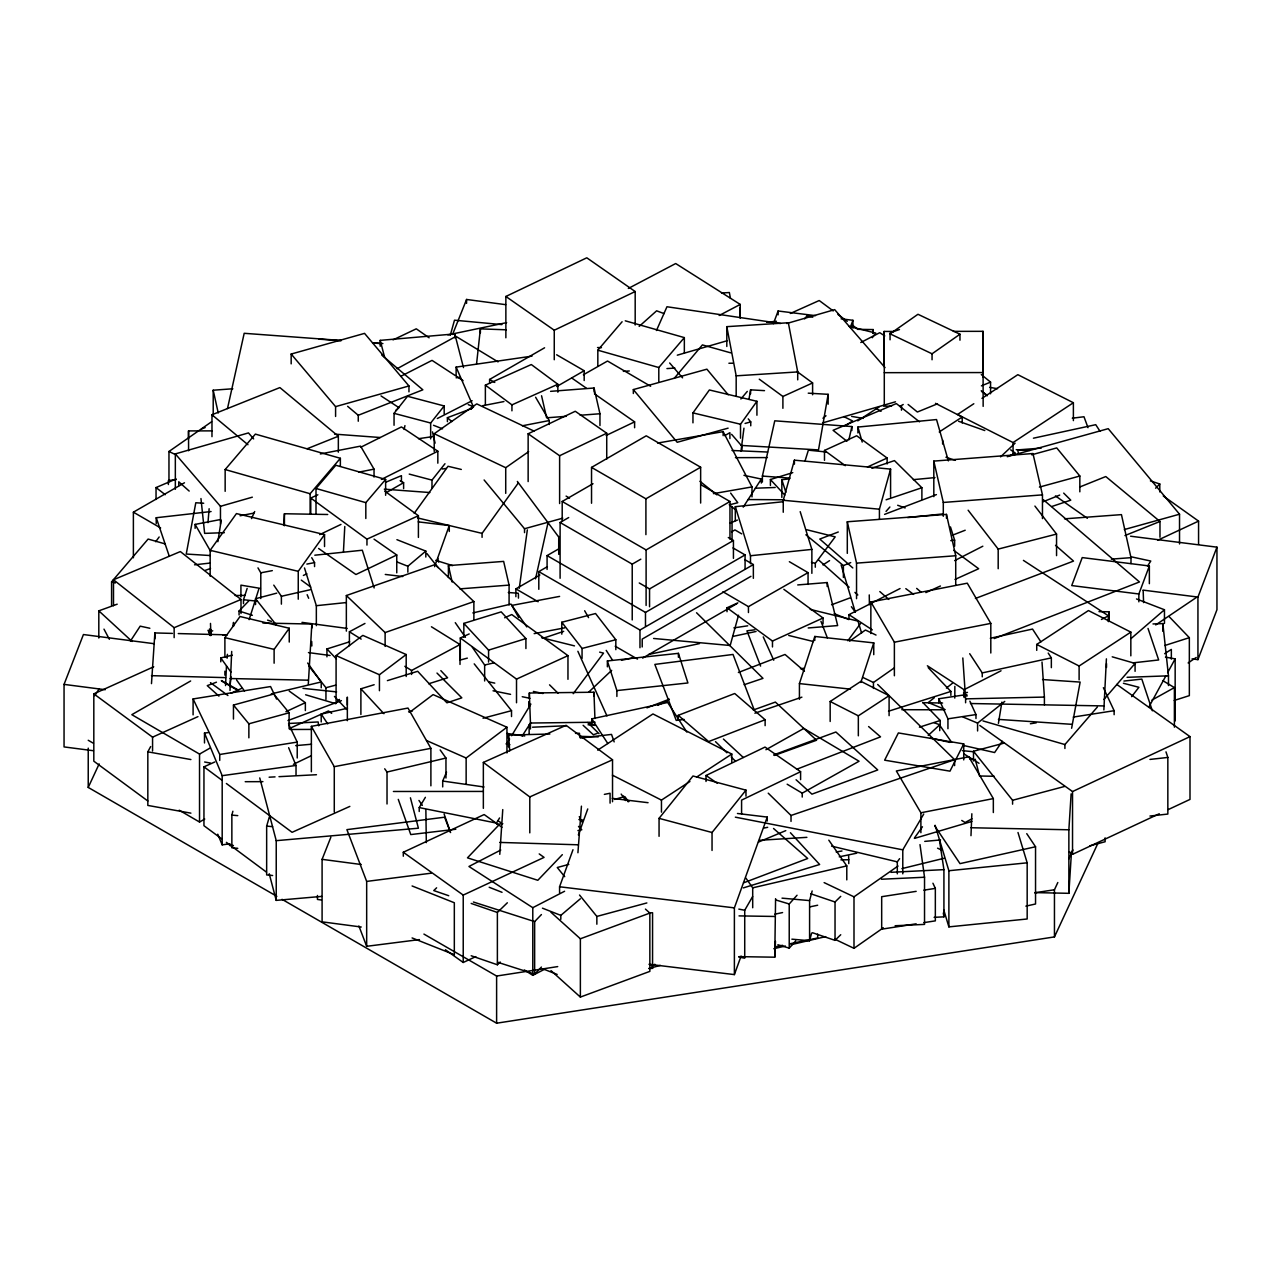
<?xml version="1.0" encoding="UTF-8"?>
<svg xmlns="http://www.w3.org/2000/svg" width="1281" height="1281" viewBox="0 0 1281 1281"><rect width="100%" height="100%" fill="white"/><g stroke="black" fill="none" stroke-linecap="round" stroke-linejoin="round"><path stroke-width="1.5" d="M954.777 698.081L954.841 686.376M901.456 410.176L901.536 406.253M873.05 333.38L873.21 329.569L857.261 329.329M739.025 956.635L774.749 957.195L775.581 898.654M774.749 957.195L775.485 941.359M283.806 525.434L284.43 513.745L327.696 514.498M343.436 551.855L344.781 526.507M1103.87 709.914L1106.4 658.866M1098.986 611.629L1108.946 611.822L1108.417 621.621L1108.481 615.841L1023.423 560.389M230.004 690.475L231.701 651.437M233.286 626.281L233.526 622.406L233.526 626.393M308.305 684.15L311.843 624.055L262.893 623.03M970.982 835.676L971.847 813.771M1034.904 892.601L1068.866 893.321L1068.866 829.784L1071.124 793.884M1068.866 893.321L1071.508 851.417M151.478 683.622L154.889 632.942L172.423 633.406M225.552 685.591L226.481 665.992M227.089 658.21L227.41 654.335M207.97 522.664L209.139 508.733M499.782 854.347L502.76 809.592M577.923 852.746L581.43 806.165M476.58 363.74L480.391 328.865L506.347 329.809M210.34 635.52L211.093 629.868M519.253 588.299L527.34 529.886M217.85 541.719L221.229 520.262M740.962 451.36L743.957 428.174M748.937 399.432L750.586 389.84L764.501 390.641M808.247 393.171L828.134 394.324L818.511 449.903L740.962 445.42M998.411 723.333L1001.902 702.116M1071.621 728.265L1080.139 682.084L1042.542 679.554M227.49 408.559L244.191 333.3L341.29 340.49M404.107 429.471L404.956 425.612M535.538 578.852L547.996 522.888M762.387 481.992L762.387 476.068L774.765 420.809L851.865 426.557L851.865 430.512M848.871 439.895L851.865 426.557M791.866 939.165L809.592 940.734L809.592 900.591L812.154 890.952M809.592 940.734L811.642 933.032M237.77 848.326L231.861 847.798L231.861 815.1L232.886 811.241M738.529 615.216L730.186 645.496L653.598 638.466M450.288 335.27L454.483 320.202L501.912 324.605M783.251 512.256L783.251 500.279L794.412 460.167L890.583 469.102L890.583 497.044M879.423 519.189L879.423 509.198L890.583 469.102M272.613 875.515L266.656 874.923L266.656 826.101L269.458 816.541M805.012 461.032L808.375 450.159L825.941 451.969M230.996 676.8L229.795 686.504M249.138 619.652L258.794 589.18M243.502 603.655L243.502 599.732L247.153 588.395M799.424 699.282L799.424 683.59L814.796 636.465L873.754 642.886L873.754 654.655M860.848 682.469L873.754 642.886M434.579 566.682L449.279 525.562L418.247 521.863M559.573 892.665L559.573 886.772L572.991 849.719M578.355 834.892L587.755 808.952M648.971 964.289L734.381 974.601L734.381 907.877L767.255 817.086L737.456 813.483M734.381 974.601L741.091 956.058M773.388 323.677L778.111 310.995L815.517 315.654M850.232 327.536L852.922 320.298L841.121 318.825M1138.857 593.984L1149.361 565.978L1082.221 557.587L1071.733 585.577L1138.857 593.984L1138.857 601.83M1192.051 658.882L1197.943 659.635L1197.943 597.074L1216.95 547.163L1130.595 536.211M1197.943 659.635L1216.95 609.724L1216.95 547.163M93.449 750.73L64.05 746.919L64.05 684.39L83.425 634.543L153.992 643.686M361.242 927.012L322.091 921.84L322.091 859.343L330.866 837.214M452.561 334.469L466.572 299.466L505.691 304.67M442.698 786.918L442.698 781.042L446.541 772.123M656.464 330.514L666.969 306.751L780.577 323.517M251.508 518.597L254.695 511.535M276.84 896.332L88.229 787.431L99.149 763.908M282.044 899.326L496.612 1023.199L1054.455 936.907L1054.455 889.751L1057.818 882.513M1068.738 858.991L1072.934 849.943M1054.455 936.907L1098.121 842.818M963.728 743.925L949.974 771.162L884.643 760.177L898.381 732.94L963.728 743.925L963.728 759.905M190.901 813.147L147.827 805.429L147.827 751.835L150.662 746.567M1148.753 707.256L1165.726 676.16M1167.615 672.701L1175.157 658.882L1165.454 657.121M738.833 957.051L744.725 958.188L744.725 910.247L752.62 896.572M902.785 873.834L902.785 849.831L923.745 814.011M419.223 811.481L419.223 807.59L425.388 797.326M499.558 817.951L496.484 823.091L419.223 807.59M506.539 744.053L509.582 739.057M511.599 735.726L530.878 704.086M743.22 507.132L761.314 479.062L743.941 475.331M522.136 736.031L530.67 722.82M1147.536 566.074L1150.786 561.046L1131.395 556.851M94.714 695.695L99.037 689.082M130.438 641.06L140.189 626.153L149.861 628.266M1002.254 741.315L994.616 752.539L963.52 745.478M210.164 576.21L210.164 550.318L236.441 513.585L324.541 534.593L324.541 546.539M224.896 657.393L224.896 637.65L240.027 616.513L289.25 628.25L289.25 642.069M298.249 599.204L298.249 571.326L324.541 534.593M274.118 663.206L274.118 649.387L289.25 628.25M692.957 422.842L692.957 412.898L709.37 389.968L756.927 401.305L756.927 415.236M740.514 438.166L740.514 424.235L756.927 401.305M414.227 513.329L448.03 466.284L461.304 469.454M482.072 537.347L482.072 533.376L518.213 483.097M897.308 873.834L897.308 861.857L899.598 858.67M914.458 837.95L922.448 826.789M155.706 541.735L159.164 536.979M847.862 640.756L860.512 623.575M573.215 693.694L603.527 653.118L599.652 652.141M815.292 567.227L815.292 563.336L835.196 536.867L806.726 529.726M804.676 318.873L807.014 315.783L812.73 317.224M872.265 337.736L875.756 333.092L849.031 326.367M1131.635 696.656L1138.905 687.289L1123.421 683.269M394.052 425.276L394.052 413.347L407.566 396.293L444.187 405.965L444.187 413.923M430.656 438.919L430.656 423.018L444.187 405.965M431.985 487.949L431.985 480.119L444.971 463.738M659.058 836.317L659.058 818.351L692.989 775.998L745.974 790.153L745.974 796.142M712.044 850.456L712.044 832.506L745.974 790.153M674.19 378.391L702.404 344.909L730.714 352.851M740.882 398.999L747.287 391.394M111.591 605.673L111.591 581.862L148.116 539.061L165.121 543.897M225.152 491.328L225.152 469.551L255.383 434.115L340.362 458.294L340.362 466.204M310.114 513.505L310.114 493.729L340.362 458.294M316.007 514.241L316.007 488.477L335.814 465.259L385.629 479.43L385.629 495.299M365.822 518.501L365.822 502.648L385.629 479.43M597.827 365.918L597.827 350.193L622.102 321.755M658.802 381.29L658.802 367.535L684.342 337.608L625.272 320.81M1064.911 748.504L1064.911 744.549L1097.401 706.984M1103.902 699.474L1135.078 663.414L1112.228 656.817M886.036 511.423L889.879 507.004M339.481 699.426L335.702 703.685L305.615 694.782M777.871 944.754L789.224 948.132L789.224 903.986L797.038 895.243M789.224 948.132L795.741 940.846M498.789 825.108L467.469 857.838L537.812 880.287L562.327 854.667M239.067 614.96L239.067 611.021L248.738 600.965M497.524 962.223L534.641 974.104L534.641 921.615L541.415 914.57M534.641 974.104L541.415 967.059M1155.606 488.221L1159.785 483.994L1150.386 480.903M812.65 932.776L835.036 940.35L835.036 901.984L840.736 896.364M835.036 940.35L840.736 934.73M436.613 887.813L433.763 890.567L448.734 895.723M471.184 955.754L497.38 964.769L497.38 912.456L507.34 902.785M497.38 964.769L500.214 962.015M588.924 691.932L611.694 670.331M665.752 702.276L668.602 699.586M1000.557 456.869L1015.112 443.178M928.197 735.454L939.742 724.774L934.105 722.74M639.171 326.415L656.625 310.819L664.07 313.605M1131.123 638.514L1164.461 609.756L1136.503 598.948M395.621 410.496L398.503 408.031M470.751 409.231L473.65 406.75M560.822 919.278L560.822 915.371L580.373 898.766M407.854 572.191L407.854 566.25L425.82 551.102L396.918 539.669M822.962 418.23L826.005 415.781M934.329 697.713L928.293 702.532L944.738 709.386M946.403 688.073L952.44 683.253M977.595 730.955L977.595 723.108L1004.752 701.412M336.086 701.508L336.086 655.584L362.827 635.392L406.189 654.527L406.189 676.496M379.432 690.699L379.432 674.735L406.189 654.527M409.552 712.38L433.09 694.606L506.94 727.224L506.94 752.956M466.14 783.764L466.14 758.016L506.94 727.224M434.211 451.472L434.211 433.715L476.74 403.883L533.969 431.073M505.723 493.361L505.723 467.709L528.637 451.649M890.055 339.801L890.055 333.829L917.965 314.277L959.965 334.229L959.965 340.202M932.056 359.769L932.056 353.796L959.965 334.229M849.543 641.189L865.444 630.028L876.028 635.056M873.45 688.441L873.45 682.485L894.138 667.993M834.668 939.117L853.995 948.324L853.995 896.828L898.013 866.036M853.995 948.324L883.346 927.796M168.964 481.48L168.964 451.488L211.605 421.753M845.956 425.404L852.57 420.937L843.795 416.597M1155.718 624.92L1196.23 597.57M1188.128 662.934L1196.23 657.457M973.816 403.739L957.515 414.484L1013.063 442.553L1073.382 402.73L1017.835 374.676L981.967 398.359M822.994 564.937L829.576 560.614M597.699 750.138L652.958 713.949L731.787 754.061L731.787 762.051M661.46 812.122L661.46 800.113L689.931 781.474M696.624 777.087L731.787 754.061M830.168 721.475L830.168 701.492L860.928 681.348L889.094 695.679L889.094 715.647M858.334 735.806L858.334 715.823L889.094 695.679M1036.729 650.364L1036.729 644.439L1088.45 610.557L1130.835 632.125L1130.835 655.84M1079.114 679.843L1079.114 666.008L1130.835 632.125M857.758 420.857L879.086 406.958M939.229 431.969L962.207 416.998L935.482 403.339M1164.637 653.694L1171.346 649.403L1171.346 659.139M591.534 503.241L591.534 467.405L646.248 435.812L700.643 467.213L700.643 503.049M562.199 521.303L562.199 501.479L593.007 483.706M560.101 578.275L560.101 522.504L568.7 517.54M547.083 569.437L547.083 555.602L559.092 548.668M591.534 467.405L645.912 498.805L700.643 467.213M538.805 589.308L538.805 571.614L547.387 566.65M515.875 596.706L515.875 588.876L539.861 575.025M562.199 501.479L646.104 549.933L729.962 501.512L729.962 539.173M560.101 522.504L632.222 564.152L640.82 559.173M639.267 582.983L649.547 588.924L733.437 540.502L733.437 558.34M547.083 555.602L645.48 612.414L745.078 554.913L745.078 568.748M538.805 571.614L639.972 630.028L753.356 564.569L753.356 578.323M750.938 576.322L642.213 639.091L642.213 646.953M642.63 658.098L736.879 603.687M133.384 557.779L133.384 512.176L184.464 482.777M489.598 383.371L489.598 379.448L544.585 347.791M556.691 386.558L584.184 370.721L584.184 380.537M386.638 492.432L403.611 482.665L403.611 488.589M190.645 680.98L131.815 714.67L199.532 754.093L199.532 822.034L204.736 819.055M199.532 754.093L209.924 748.136M899.79 406.445L903.217 404.492M731.531 531.855L734.942 529.918L741.747 533.889M722.932 591.742L748.44 606.634L808.055 572.639L808.055 584.424M583.383 374.773L607.53 361.034L650.62 386.27M724.742 435.636L729.914 432.69L729.914 438.566M765.926 749.721L803.811 728.441L859.071 761.234L802.226 793.163L787.158 784.212M1151.907 700.099L1174.389 687.593L1174.389 727.176M397.11 368.736L455.988 336.375L498.053 361.882M349.393 645.688L349.393 631.773L364.957 623.447M404.844 666.296L411.569 670.491L460.007 644.551L460.007 664.423M971.975 818.815L965.073 822.514L961.759 820.448M628.331 288.449L675.695 263.534L740.242 304.43L740.242 318.361M719.185 315.494L740.242 304.43M860.784 342.507L879.743 332.692L884.771 335.91M500.759 850.04L468.942 866.484L532.784 907.685L532.784 975.353L545.146 968.964M532.784 907.685L564.601 891.256M400.697 376.374L432.033 360.377L463.082 380.649M437.317 418.519L472.129 400.745M848.967 618.579L848.967 614.672L900.047 588.555M954.649 560.63L982.831 546.218M927.364 665.784L964.049 689.69L1001.037 670.78M1101.436 619.444L1108.481 615.841M360.842 447.213L401.417 426.941L437.83 451.216L437.83 463.178M381.354 479.43L437.83 451.216M657.938 705.239L668.554 700.05M706.023 781.474L706.023 775.501L765.029 747.079L800.593 771.69L800.593 779.649M800.593 771.69L741.587 800.113L741.587 814.027M293.397 764.309L311.267 755.726M1010.133 455.572L1015.321 453.074L1010.677 449.855M393.043 339.881L416.277 328.817L429.135 337.8M505.867 337.784L505.867 296.471L586.794 257.801L635.184 291.54L635.184 324.99M505.867 296.471L554.257 330.226L635.184 291.54M528.14 481.576L528.14 433.779L575.265 411.265L606.73 433.218L606.73 459.094M319.674 534.609L340.97 524.425M528.14 433.779L559.621 455.732L606.73 433.218M606.121 435.476L634.607 421.865L634.607 427.726M396.758 572.847L396.758 554.993L355.926 574.512L318.601 548.476M1157.72 540.23L1198.568 521.111L1198.568 544.377M403.307 856.22L403.307 852.249L484.154 814.556L501.976 827.286M403.307 852.249L463.226 895.083L544.073 857.389L539.221 853.915M445.404 949.749L463.226 962.479L475.795 956.619M979.805 725.446L1072.533 791.546L1190.001 736.623L1190.001 799.408L1168.32 809.544M1069.283 852.009L1072.533 854.331L1159.273 813.771M231.076 693.245L241.693 688.329M285.887 711.708L305.358 702.677L305.358 710.555M310.755 513.809L310.755 498.037L317.848 494.802M310.755 498.037L366.958 539.157L418.407 515.731L418.407 537.412M303.389 575.441L306.896 573.84M759.265 379.176L782.899 396.469L812.602 382.939L812.602 394.772M824.484 460.311L824.484 450.432L856.701 435.764L887.141 458.038L887.141 463.962M460.311 659.667L460.311 637.986L469.182 633.935M504.666 617.778L511.76 614.544L567.963 655.664L567.963 679.314M867.445 467.005L887.141 458.038M460.311 637.986L516.515 679.106L567.963 655.664M727.016 611.726L727.016 607.786L737.856 602.839M727.016 607.786L772.475 641.044L823.043 618.002L823.043 623.911M147.811 800.977L93.817 761.186L93.817 693.87L153.72 666.76M93.817 693.87L152.567 737.167L197.963 716.623M925.859 592.591L940.43 586.009M955.002 579.428L978.668 568.732L953.672 550.302M485.371 404.956L485.371 385.149L531.311 364.541L557.859 384.268L557.859 392.194M485.371 385.149L511.936 404.876L557.859 384.268M790.329 313.477L819.216 300.523L833.226 310.931M221.581 838.783L203.951 825.701L203.951 766.839L214.776 761.987M290.579 727.976L328.48 710.971L331.683 713.357M349.841 806.406L292.084 832.314L226.385 783.508M483.353 808.343L483.353 762.419L566.09 725.302L612.526 759.809L612.526 801.73M483.353 762.419L529.79 796.926L612.526 759.809M156.042 499.462L156.042 487.565L176.089 478.982M113.497 605.689L113.497 579.765L180.365 551.567L241.004 599.476L241.004 613.439M113.497 579.765L174.152 627.69L241.004 599.476M385.597 482.296L401.433 475.651L401.433 481.64M758.464 842.081L785.781 830.632M730.138 523.112L737.392 520.086M937.5 403.803L917.372 412.018L908.101 404.46M981.422 385.853L990.565 382.122L990.565 393.779M805.877 534.785L843.394 565.562L850.712 562.599M1043.102 501.752L1059.691 495.09M1079.963 486.924L1105.775 476.548L1159.978 521.479L1159.978 537.235M1124.958 535.554L1159.978 521.479M211.973 436.661L211.973 414.772L279.882 387.583L338.344 436.245L338.344 452.161M307.136 448.75L338.344 436.245M347.631 406.301L358.264 415.284L422.858 389.808L381.802 355.125M952.167 535.314L965.201 530.238M994.264 638.546L1139.482 581.958L1043.391 499.766M201.533 428.991L205.136 427.598M646.953 707.833L669.339 699.17M738.384 672.493L785.029 654.463L804.436 671.212M678.241 719.282L678.241 715.342L734.718 693.517L765.125 719.746L765.125 725.654M765.125 719.746L708.649 741.571L678.241 715.342M796.574 769.305L880.543 736.847L868.598 726.551M838.286 531.999L819.776 539.061L852.794 567.931M884.579 514.37L936.411 494.61M975.417 598.467L1073.526 561.078L1055.528 545.322M743.54 882.849L807.703 858.494L773.532 828.487M447.405 421.641L447.405 417.686L471.696 408.543M216.457 682.197L207.25 685.639L218.955 696.127M287.969 720.546L341.403 700.643M831.577 604.776L850.328 597.779M550.974 912.28L580.373 938.781L649.851 913.081L649.851 971.382L580.373 997.082L550.974 970.598M773.74 754.861L835.901 732.011L877.757 769.961L811.946 794.156L796.077 779.761M205.04 570.445L210.548 568.46M98.813 638.034L98.813 610.845L117.195 604.184M209.043 632.141L212.726 630.812M597.058 733.437L593.359 734.766L583.111 725.302M753.324 710.01L775.373 702.084L816.557 740.242L774.3 755.454M346.35 631.117L346.35 595.537L435.108 564.553L473.874 601.574L473.874 619.364M346.35 595.537L385.117 632.558L473.874 601.574M890.199 332.74L899.486 329.521M754.877 713.197L801.89 697.168M768.232 793.179L791.018 815.469L954.617 759.697L954.617 765.606M651.18 965.586L654.927 964.305M871.865 468.238L894.458 460.616L921.888 487.741L921.888 499.494M886.1 499.798L921.888 487.741M542.952 638.354L563.688 631.357M744.149 684.727L762.996 678.354L696.56 612.75M446.877 702.837L461.833 697.841L436.997 673.069M1051.845 506.491L1070.772 500.166L1063.694 493.105M919.406 727.192L940.206 720.498L940.206 726.439M1164.797 645.512L1189.344 637.666L1189.344 695.631L1174.229 700.467M888.518 711.227L950.87 691.452L950.87 695.391M326.943 656.849L326.943 648.955L349.649 641.781M428.703 683.766L447.613 677.793L440.84 670.636M770.409 485.467L770.409 479.526L792.763 472.625M463.834 637.346L463.834 623.399L501.191 611.87L525.915 638.595L525.915 648.57M360.89 714.494L360.89 688.81L374.148 684.727M387.39 680.627L417.686 671.292L446.124 702.036M463.834 623.399L488.573 650.124L525.915 638.595M743.332 887.893L819.648 864.499L790.425 832.73M914.458 838.398L971.927 821.409M677.297 355.173L727.192 340.73M786.694 323.517L834.668 309.634L885.027 367.615M822.562 422.906L895.483 401.802M614.592 799.44L624.103 796.686M175.337 489.294L175.337 453.906L248.466 432.914L253.638 438.903M175.337 453.906L220.46 506.315L252.341 497.172M291.171 363.868L291.171 354.052L364.541 333.38L408.959 385.965L408.959 391.858M291.171 354.052L335.59 406.621L408.959 385.965M633.342 393.507L633.342 389.584L706.888 369.184L728.184 394.772M728.104 428.158L677.201 442.281L633.342 389.584M745.078 423.451L750.746 421.881L750.746 425.82M484.106 479.975L524.537 528.733L562.775 518.165M1007.282 456.709L1108.209 428.671L1179.529 514.209L1179.529 543.945M1124.302 529.565L1179.529 514.209M1031.701 454.787L1056.729 447.918L1079.835 476.02L1079.835 491.824M233.462 719.057L233.462 705.062L273.702 694.03L289.106 712.78L289.106 728.777M1039.419 487.1L1079.835 476.02M233.462 705.062L248.866 723.813L289.106 712.78M568.812 864.403L557.267 867.509L564.697 876.684M579.54 895.035L596.85 916.427L646.857 902.945M660.323 965.394L648.778 968.516L652.557 968.356L652.557 912.745L648.634 912.905M459.751 660.147L467.341 658.13M483.049 718.225L511.519 710.667L511.519 716.543M973.496 760.962L973.496 751.242L1004.352 743.044M973.496 751.242L1012.582 800.273L1064.639 786.438M1089.699 845.844L1105.119 841.745L1105.119 837.854M255.56 604.584L255.56 598.723L276.728 593.135M308.657 665.864L325.95 687.721L335.574 685.175M561.799 634.175L561.799 622.246L595.553 613.535L615.825 639.731L615.825 649.675M561.799 622.246L582.054 648.442L615.825 639.731M968.132 510.222L998.187 549.101L1056.553 534.065L1056.553 555.634M730.026 504.65L737.792 502.728L730.65 493.105M901.904 868.63L943.889 858.302M220.78 661.829L220.78 657.922L232.309 655.183M271.284 693.886L321.227 681.956L321.227 687.801M408.607 711.852L412.402 710.939M384.7 768.792L387.022 772.043L445.964 758.048L445.964 778.015M745.958 878.19L752.7 887.829L846.789 865.908L846.789 879.871M773.82 948.709L785.349 946.019M791.114 944.689L825.669 936.635M472.849 612.926L510.975 604.104L526.811 626.921M472.225 647.097L484.65 665.015L494.194 662.821M273.766 585.129L281.388 596.289L310.066 589.772M1025.857 906.147L1035.544 903.986L1035.544 846.757L960.013 863.634L934.762 825.957M321.211 721.956L321.211 714.093L347.471 708.265M1033.431 438.198L1095.735 424.684L1100.027 431.265M591.806 724.694L591.806 718.849L667.657 702.468L686.872 732.108M990.309 638.258L1032.534 629.067L1040.893 641.877M969.701 653.71L982.255 672.909L1051.349 657.874L1051.349 667.657M621.461 660.307L633.166 657.793M648.762 654.447L699.474 643.59M732.636 636.481L756.046 631.469M447.918 334.901L506.635 322.62M577.923 830.6L581.846 829.768M774.765 914.202L782.563 912.568M809.864 906.868L817.662 905.235M774.765 946.947L782.563 945.314M790.361 943.681L817.662 937.98L817.662 934.121M839.231 856.829L856.765 853.178M763.78 828.102L767.671 827.318M604.36 794.38L610.076 793.259L610.076 803.139M993.335 798.591L968.788 756.799L896.348 770.986L920.895 812.778L993.335 798.591L993.335 812.538M482.809 405.677L503.913 401.561M320.346 453.954L360.569 446.124L374.036 469.15L374.036 477.076M522.376 425.788L549.245 420.552L549.245 424.491M358.712 472.145L374.036 469.15M870.856 633.567L870.856 601.99L967.283 583.191L990.805 623.399L990.805 653.006M870.856 601.99L894.378 642.197L990.805 623.399M195.112 528.364L195.112 524.393L220.524 519.526M240.075 515.763L253.766 513.137M257.977 567.867L260.796 572.815L272.309 570.637M306.864 564.088L314.55 562.631L314.55 566.586M559.605 596.402L511.824 605.417L518.661 617.49M534.161 633.631L564.729 627.85M311.363 771.738L311.363 726.359L407.982 708.057L430.896 748.344L430.896 785.829M311.363 726.359L334.277 766.662L430.896 748.344M657.585 443.066L723.141 431.649L751.995 486.924L751.995 496.884M713.437 493.633L751.995 486.924M836.173 851.945L841.969 851M193.095 714.862L193.095 698.946L270.563 686.552L276.584 699.09M193.095 698.946L219.74 754.477L297.224 742.083L297.224 757.984M1030.388 723.749L1036.233 722.836M1073.238 717.072L1114.134 710.699L1114.134 714.686M963.504 693.021L967.459 692.413M916.171 891.352L881.68 896.7L881.68 929.173L916.171 923.825M923.841 890.167L935.338 888.39L935.338 920.863L923.841 922.64M423.931 934.089L496.612 976.042L557.715 966.595M1034.744 892.793L1054.455 889.751M938.781 702.709L938.781 698.769L966.819 694.51M938.781 698.769L947.94 718.833L975.978 714.574L975.978 718.513M733.885 627.882L747.72 625.817M418.551 438.694L433.939 436.421M442.265 469.022L446.108 468.446M456.132 375.045L456.132 367.103L532.015 356.134M204.496 742.964L204.496 733.084L208.387 732.556M204.496 733.084L222.189 775.678L296.023 765.446L296.023 775.325M217.77 834.203L222.189 844.852L229.972 843.779M176.17 479.542L168.387 480.583L168.387 484.522M754.717 629.82L746.935 630.828L760.594 666.088M800.465 668.73L804.356 668.234M684.07 719.426L676.24 720.418L654.847 664.407L733.02 654.447L754.413 710.475M450.272 831.993L444.619 817.198L346.895 829.64L366.67 881.408L431.169 873.194M358.888 925.971L366.67 946.307L419.431 939.597M1072.293 418.198L1083.982 416.757L1088.017 427.678M455.812 829.239L410.769 834.572L398.279 799.376M496.932 824.372L502.809 823.683M580.325 738.064L611.533 734.413L614.159 741.891M156.234 523.593L156.234 517.732L211.061 511.535M194.536 564.809L210.196 563.048M1133.173 662.837L1158.665 659.971L1148.016 628.427M1123.933 681.06L1141.819 679.09L1152.356 710.795M1149.954 759.425L1167.84 757.439L1167.84 814.059L1149.954 816.045M781.842 497.444L781.842 479.702L789.576 478.87M607.37 660.948L678.402 653.342L687.913 682.965L616.882 690.571L607.37 660.948L607.37 666.825M735.31 520.63L735.31 506.668L782.819 501.768M314.806 555.201L362.299 550.222L374.148 587.947M907.685 517.604L942.4 513.969M735.31 506.668L750.49 555.73L811.866 549.405L811.866 573.344M304.494 567.963L316.343 605.689L346.03 602.582M950.774 540.63L954.633 540.214L954.633 546.218M766.679 322.268L776.462 321.275M935.114 825.268L948.885 870.728L1027.17 862.818L1027.17 918.989L948.885 926.884L943.729 909.846M857.918 432.962L857.918 427.053L936.539 419.56L948.356 460.888M913.337 479.654L934.954 477.605M924.754 841.377L940.526 839.952M380.217 346.254L380.217 340.362L454.771 333.925L463.482 367.583M456.1 377.783L460.023 377.431M295.703 745.622L311.491 744.229M259.755 777.935L276.232 840.672L418.407 828.215L410.416 797.791M269.234 873.77L276.232 900.383L321.643 896.412M797.727 584.937L827.174 582.551L837.646 625.576L808.199 627.962M550.59 391.346L594.064 388.015L599.956 413.747L599.956 425.58M566.378 416.309L546.619 417.814L541.559 395.765M580.197 415.252L599.956 413.747M1041.277 448.094L1017.658 449.903L1018.539 453.73M933.817 496.66L933.817 461.096L1032.966 453.522L1042.462 494.866L1042.462 518.581M933.817 461.096L943.296 502.456L1042.462 494.866M448.414 577.475L448.414 565.61L503.641 561.398L509.085 585.113L509.085 604.888M459.767 588.876L509.085 585.113M213.206 416.165L213.206 390.209L232.838 388.767M847.301 553.36L847.301 521.767L946.467 514.386L955.722 555.746L955.722 585.369M1064.495 518.837L1121.451 514.626L1130.995 557.667L1130.995 563.544M847.301 521.767L856.541 563.128L955.722 555.746M1111.364 559.124L1130.995 557.667M726.807 346.462L726.807 326.655L788.343 322.748L797.711 371.922L797.711 379.849M623.351 371.346L629.291 370.978M666.953 368.576L674.879 368.079M726.807 326.655L736.175 375.829L797.711 371.922M721.523 293.013L729.369 292.532L730.426 298.233M759.425 840.304L806.886 837.342M288.545 723.493L318.136 721.956L318.729 725.831M269.122 777.199L275.047 776.878M278.986 776.67L316.455 774.717M891 872.313L943.921 869.639L943.921 916.844L934.121 917.34M881.424 879.23L924.53 877.245L924.53 924.402L895.131 925.747M532.544 727.208L566.25 725.751M588.059 724.806L594.016 724.55M755.358 488.205L775.181 487.485M224.351 532.672L204.64 533.376L200.957 498.549M1152.996 623.943L1162.844 623.591L1168.48 675.824L1168.48 685.527M1127.072 677.313L1168.48 675.824M508.509 739.041L508.509 735.086L549.885 734.013M575.505 733.356L579.444 733.26L579.749 737.199M962.816 657.97L965.602 698.866L1044.399 697.072L1044.399 704.886M840.912 859.855L848.759 859.743L848.759 863.618M235.08 595.521L244.927 595.393M222.734 635.088L226.673 635.04M529.341 696.976L529.341 693.021L593.952 692.22L594.928 718.481M529.341 693.021L530.462 723.028L595.073 722.228M290.002 729.481L311.619 729.417M245.215 781.698L262.909 781.65M229.491 845.492L233.43 845.476M884.162 365.245L884.162 331.443L894.042 331.443M953.368 331.363L983.023 331.331L983.151 406.365M728.905 363.244L732.908 363.228M884.162 331.443L884.29 372.675L983.151 372.563M188.531 438.871L188.531 430.912L212.086 430.88M735.438 457.653L767.399 457.589M393.411 791.482L483.289 791.434M901.84 709.706L944.93 709.786M883.586 406.125L891.56 406.173M748.008 499.542L783.924 499.782M739.025 915.899L774.749 916.459M922.672 702.677L942.592 703.029M970.47 703.525L1103.87 705.927M230.004 678.53L308.305 680.179M980.237 775.998L994.216 776.286M970.982 827.734L1068.866 829.784M597.538 347.551L601.446 347.647M178.267 633.567L226.993 634.864M151.478 675.663L225.552 677.633M580.197 736.335L598.195 736.895M499.782 842.418L577.923 844.787M732.011 450.48L767.639 452.033M1016.217 449.695L1030.084 450.416M203.695 503.241L195.801 502.76L186.241 554.049L209.956 555.522M963.376 695.631L967.315 695.871M998.411 719.394L1071.621 724.309M319.065 339.161L340.858 340.714M372.579 342.988L380.505 343.548M372.995 342.828L382.891 343.564M334.597 434.131L380.169 437.51M762.387 476.068L790.057 478.133M384.316 489.166L429.888 492.545M508.317 592.511L518.229 593.247M782.018 898.157L809.592 900.591M231.861 815.1L237.77 815.629M783.251 500.279L879.423 509.198M962.367 750.65L974.313 751.819M266.656 826.101L272.613 826.677M302.973 688.345L336.599 691.9M243.502 599.732L257.129 601.189M799.424 683.59L850.52 689.146M385.277 574.448L402.73 576.53M612.302 798.383L648.058 802.691M559.573 886.772L734.381 907.877M969.797 758.832L973.768 759.329M1142.988 590.109L1197.943 597.074M64.05 684.39L105.202 689.722M578.916 819.552L582.823 820.064M322.091 859.343L361.242 864.515M301.98 622.374L347.151 628.427M308.465 652.589L330.082 655.488M507.052 733.453L524.746 735.983M442.698 781.042L483.978 786.982M321.387 900.015L317.448 899.438L317.448 895.467M260.395 588.395L240.924 585.145L240.924 596.994M989.669 387.342L997.531 388.687M851.657 416.389L863.234 418.423M147.827 751.835L190.901 759.553M204.608 762.003L210.484 763.06M738.833 909.11L744.725 910.247M735.358 817.166L902.785 849.831M493.041 690.795L510.559 694.35M522.232 696.72L530.014 698.305M488.99 681.876L494.77 683.125M533.376 691.436L543.016 693.517M506.075 743.861L509.934 744.693M930.47 737.984L949.91 742.404M692.957 412.898L740.514 424.235M417.59 517.94L482.072 533.376M210.164 550.318L298.249 571.326M224.896 637.65L274.118 649.387M831.593 846.149L897.308 861.857M810.2 609.372L857.854 621.077M788.728 635.472L813.515 641.557M541.575 637.698L574.48 645.88M811.481 562.375L815.292 563.336M394.052 413.347L430.656 423.018M409.231 474.098L431.985 480.119M659.058 818.351L712.044 832.506M597.827 350.193L658.802 367.535M316.007 488.477L365.822 502.648M225.152 469.551L310.114 493.729M111.591 581.862L115.37 582.935M982.991 720.931L1064.911 744.549M775.982 900.031L789.224 903.986M435.748 560.357L452.657 565.61M239.067 611.021L252.373 615.28M267.585 620.148L271.396 621.381M473.394 902.016L534.641 921.615M945.954 457.253L955.386 460.359M810.793 893.786L835.036 901.984M471.184 903.441L497.38 912.456M589.212 723.477L594.864 725.462M958.604 421.273L984.785 430.544M897.677 505.274L905.155 507.933M468.238 404.636L471.84 406.045M433.522 425.292L442.553 428.831M489.182 887.269L502.04 892.313M542.455 908.165L560.822 915.371M542.455 968.66L557.155 974.425M396.998 561.959L407.854 566.25M412.098 885.972L454.323 902.753L454.323 954.713L412.098 937.932M834.203 613.647L848.871 619.588M962.992 717.008L977.595 723.108M336.086 655.584L379.432 674.735M426.509 740.53L466.14 758.016M937.58 848.198L941.183 849.831M890.055 333.829L932.056 353.796M434.211 433.715L505.723 467.709M862.882 677.457L873.45 682.485M824.131 882.609L853.995 896.828M168.964 451.488L176.089 454.899M1036.729 644.439L1079.114 666.008M830.168 701.492L858.334 715.823M612.414 775.165L661.46 800.113M221.437 680.579L238.65 690.219M700.851 484.698L729.962 501.512M728.297 537.524L733.437 540.502M733.004 547.932L745.078 554.913M744.789 559.605L753.356 564.569M515.875 588.876L538.132 601.734M615.216 646.232L637.49 659.091M88.229 740.274L93.417 743.268M556.643 354.773L584.184 370.721M489.598 379.448L494.77 382.443M400.152 480.663L403.611 482.665M133.384 512.176L160.637 527.964M221.437 680.932L238.378 690.795M179.228 810.216L199.532 822.034M875.996 408.367L881.056 411.313M789.352 561.702L808.055 572.639M566.09 496.099L569.533 498.117M1162.684 680.579L1174.389 687.593M497.604 820.625L500.983 822.674M964.129 754.029L979.02 763.3M431.441 626.777L460.007 644.551M349.393 631.773L361.162 639.107M524.377 969.941L532.784 975.353M848.967 614.672L872.313 629.9M381.017 395.925L398.983 407.662M706.023 775.501L717.344 783.332M981.726 391.474L986.53 394.836M571.983 378.167L586.442 388.239M594.464 393.843L634.607 421.865M374.036 539.141L396.758 554.993M1055.432 495.923L1087.393 518.309M1163.26 495.971L1198.568 521.111M1116.792 684.438L1190.001 736.623M289.218 691.083L305.358 702.677M796.862 371.41L812.602 382.939M824.484 450.432L845.316 465.676M783.86 589.324L823.043 618.002M384.684 491.055L418.407 515.731M301.307 580.133L310.755 587.05M905.811 588.652L913.625 594.4M210.452 682.645L227.922 695.519M837.902 314.405L847.253 321.339M851.929 324.814L856.589 328.288M203.951 766.839L221.581 779.937M226.385 842.354L266.448 872.121M156.042 487.565L165.233 494.706M919.486 421.833L896.348 403.579L833.066 430.304L846.933 441.256M699.938 481.288L716.896 494.866M729.225 504.73L735.39 509.662M981.294 374.564L990.565 382.122M981.23 390.801L987.267 395.781M211.973 414.772L247.954 444.731M916.668 588.395L921.183 592.254M879.807 591.566L888.822 599.444M447.405 417.686L451.809 421.593M189.188 491.071L178.764 481.8L178.764 485.723M818.751 560.085L849.143 587.226M854.923 592.382L857.822 594.976M645.432 909.094L649.851 913.081M98.813 610.845L132.103 641.461M723.413 739.041L743.3 757.471M877.677 684.47L954.617 759.697M715.503 741.651L726.903 752.796M731.179 756.975L735.454 761.154M549.549 684.839L558.036 693.213M587.723 722.532L599.028 733.693M623.415 795.965L628.971 801.506M922.8 702.468L940.206 720.498M1169.041 616.513L1189.344 637.666M928.197 667.641L950.87 691.452M326.943 648.955L336.423 658.962M334.453 696.432L346.687 709.434M770.409 479.526L784.789 495.074M360.89 688.81L383.916 713.693M578.516 826.405L581.062 829.335M669.643 362.971L682.565 377.847M731.611 434.339L740.658 444.747M748.232 418.871L750.746 421.881M474.21 663.862L511.519 710.667M426.909 553.552L438.022 567.595M255.56 598.723L276.552 625.256M1034.92 506.075L1056.553 534.065M517.364 481.448L559.076 537.524M851.385 606.73L854.891 611.485M307.664 663.03L321.227 681.956M220.78 657.922L230.948 672.125M236.601 680.003L244.495 691.035M440.168 749.929L445.964 758.048M621.173 794.092L625.752 800.561M939.261 724.598L951.639 742.291M828.807 840.176L846.789 865.908M455.267 622.662L465.435 637.33M418.967 800.449L422.33 805.365M1026.754 833.659L1035.544 846.757M321.211 714.093L327.712 723.861M1048.21 653.07L1051.349 657.874M591.806 718.849L607.818 743.556M624.92 796.798L628.186 801.826M606.201 650.364L612.59 660.323M535.602 397.238L549.245 420.552M195.112 524.393L210.692 551.454M311.731 557.683L314.55 562.631M207.97 630.348L210.933 635.536M584.648 610.749L588.555 617.634M103.985 629.131L109.381 639.299M579.3 816.621L581.846 821.938M288.625 724.165L297.224 742.083M1103.373 687.689L1114.134 710.699M932.936 883.233L935.338 888.39M969.877 701.203L975.978 714.574M763.252 636.897L773.74 660.227M577.875 651.292L606.954 715.903M456.132 367.103L473.33 406.685M307.152 594.72L308.673 598.275M288.641 747.704L296.023 765.446M820.929 621.269L827.398 637.97M444.107 814.027L450.592 832.57M156.234 517.732L169.284 556.242M1165.982 751.851L1167.84 757.439M781.842 479.702L785.877 492.32M950.454 526.891L954.633 540.214M800.193 511.663L811.866 549.405M1017.995 832.506L1027.17 862.818M841.153 565.033L855.324 612.222M858.158 621.653L861.569 632.974M857.918 427.053L862.209 442.073M975.209 759.217L979.645 776.286M380.217 340.362L384.588 357.191M432.498 431.873L435.092 443.146M448.414 565.61L452.177 582.038M437.798 558.34L438.63 562.103M213.206 390.209L218.234 412.994M939.565 840.832L943.921 869.639M943.328 913.001L943.921 916.844M919.998 844.595L924.53 877.245M652.061 964.417L652.557 968.356M508.509 735.086L509.726 750.858M1042.013 662.021L1044.399 697.072M848.614 855.82L848.759 859.743M1143.164 590.669L1143.597 602.598M210.484 623.415L210.917 635.232M529.021 701.78L529.101 705.495M869.255 594.928L869.415 604.76M425.868 809.816L426.317 842.626M188.531 430.912L188.595 450.768M529.133 724.534L529.149 734.365M347.359 720.691L347.327 697.088L347.327 705.078M1175.157 658.882L1175.157 720.963M1164.461 609.756L1164.461 623.431M1162.844 623.591L1162.844 631.357M1159.785 483.994L1159.785 491.952M1149.361 565.978L1149.361 583.656M1135.078 663.414L1135.078 671.324M1108.946 611.822L1108.946 619.78M1106.512 663.574L1106.512 667.433M1073.382 402.73L1073.382 420.616M1072.533 791.546L1072.533 854.331M1013.063 442.553L1013.063 454.467M1012.582 800.273L1012.582 804.164M998.187 549.101L998.187 568.716M983.023 331.331L983.023 377.078M982.255 672.909L982.255 676.832M965.602 698.866L965.602 702.773M964.049 689.69L964.049 697.488M962.207 416.998L962.207 422.954M948.885 870.728L948.885 926.884M947.94 718.833L947.94 728.697M946.467 514.386L946.467 518.325M943.296 502.456L943.296 516.275M942.624 440.088L942.624 444.043M939.742 724.774L939.742 730.65M920.895 812.778L920.895 832.698M894.378 642.197L894.378 675.76M884.29 372.675L884.29 404.492M873.21 329.569L873.21 333.444M856.541 563.128L856.541 598.675M852.922 320.298L852.922 328.032M843.394 565.562L843.394 577.459M828.134 394.324L828.134 404.22M827.174 582.551L827.174 586.474M814.796 636.465L814.796 640.388M802.226 793.163L802.226 797.07M794.412 460.167L794.412 464.17M791.018 815.469L791.018 821.393M782.899 396.469L782.899 408.303M778.111 310.995L778.111 314.854M772.475 641.044L772.475 646.953M767.255 817.086L767.255 821.009M761.314 479.062L761.314 483.049M752.7 887.829L752.7 907.765M750.586 389.84L750.586 393.811M750.49 555.73L750.49 563.704M748.44 606.634L748.44 612.542M741.939 446.236L741.939 450.159M740.21 307.472L740.21 317.368M736.175 375.829L736.175 395.637M732.059 506.507L732.059 540.358M723.141 431.649L723.141 435.636M684.342 337.608L684.342 353.332M678.402 653.342L678.402 657.265M649.547 588.924L649.547 606.762M646.104 549.933L646.104 605.433M645.912 498.805L645.912 534.641M645.48 612.414L645.48 626.265M639.972 630.028L639.972 647.722M632.222 564.152L632.222 619.924M616.882 690.571L616.882 696.448M596.85 916.427L596.85 924.209M594.064 388.015L594.064 391.954M593.952 692.22L593.952 696.159M582.054 648.442L582.054 658.386M580.373 938.781L580.373 997.082M559.621 455.732L559.621 503.529M558.724 536.483L558.724 554.337M554.257 330.226L554.257 359.737M530.462 723.028L530.462 728.953M529.79 796.926L529.79 832.858M528.925 702.132L528.925 706.103M524.537 528.733L524.537 532.64M518.437 594.144L518.437 598.115M516.515 679.106L516.515 702.757M511.936 404.876L511.936 410.817M508.509 742.996L508.509 746.951M496.612 976.042L496.612 1023.199M488.573 650.124L488.573 662.085M484.65 665.015L484.65 680.98M480.391 328.865L480.391 332.836M466.572 299.466L466.572 303.357M463.226 895.083L463.226 962.479M454.771 333.925L454.771 337.848M449.279 525.562L449.279 531.455M425.82 551.102L425.82 557.043M411.569 670.491L411.569 674.463M387.022 772.043L387.022 803.988M385.117 632.558L385.117 646.393M366.958 539.157L366.958 545.082M366.67 881.408L366.67 946.307M358.264 415.284L358.264 421.225M335.59 406.621L335.59 416.453M334.277 766.662L334.277 812.026M325.95 687.721L325.95 699.442M316.343 605.689L316.343 625.64M311.843 624.055L311.843 628.042M311.715 641.477L311.843 645.96M284.43 513.745L284.43 525.706M281.388 596.289L281.388 604.136M276.232 840.672L276.232 900.383M260.796 572.815L260.796 598.563M248.866 723.813L248.866 737.808M224.896 671.212L224.896 675.151M222.189 775.678L222.189 844.852M220.46 506.315L220.46 524.025M219.74 754.477L219.74 760.434M210.164 629.964L210.164 633.951M209.46 629.003L209.46 634.864M174.152 627.69L174.152 637.65M154.889 632.942L154.889 638.899M152.567 737.167L152.567 751.018M88.229 748.136L88.229 787.431"/></g></svg>
